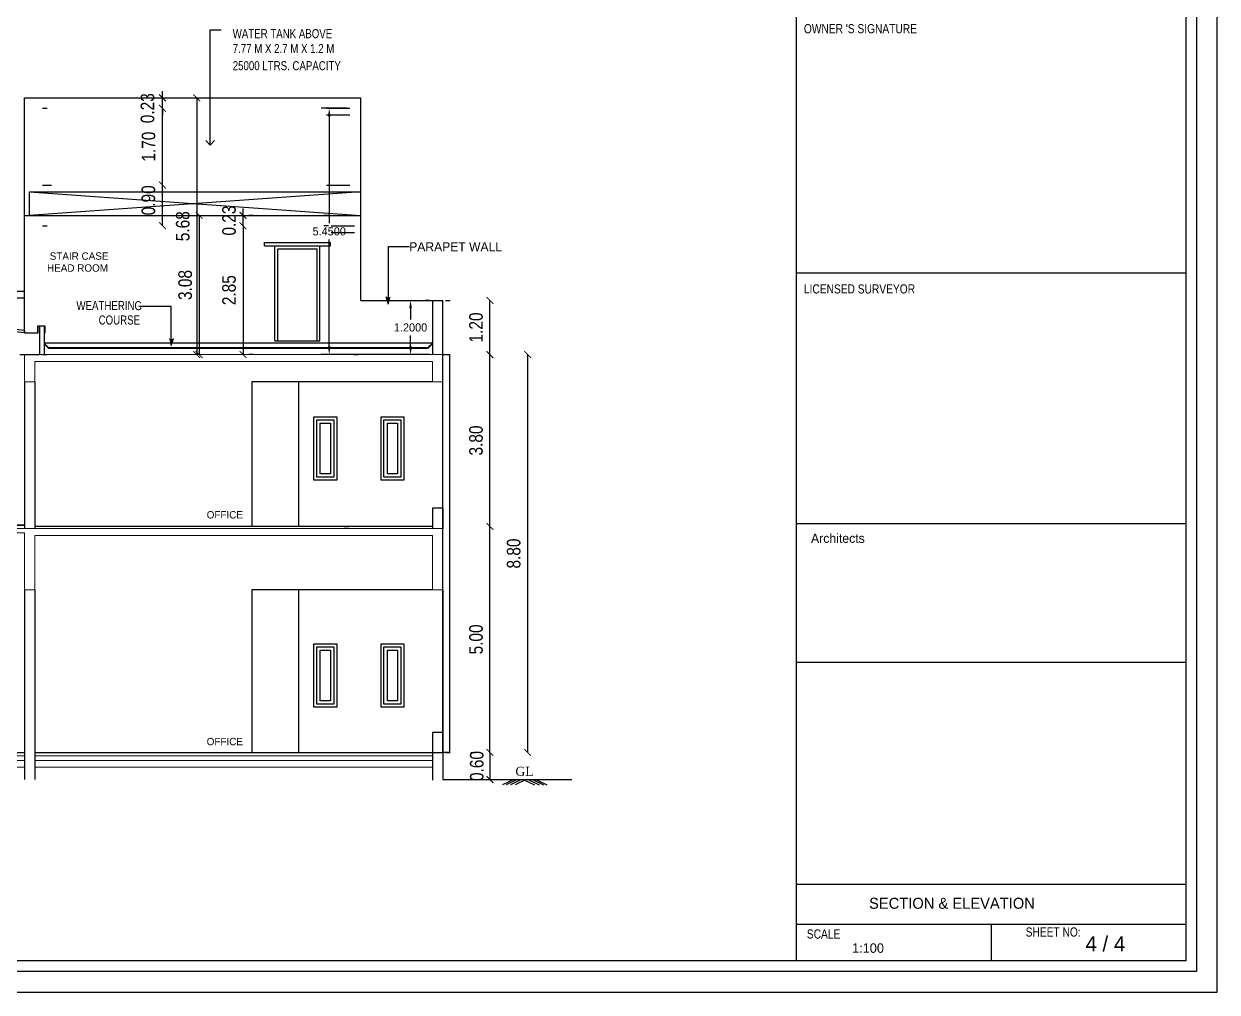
# Model space of a CAD drawing. Header units: metres. Extents: x 1422408 to 2267285, y 4015 to 80428.
# Drawn here: x 2267258.68 to 2267285.06, y 4029.94 to 4051.35 of the extents above; entities that cross this region are included whole.
import ezdxf
from ezdxf.enums import TextEntityAlignment as Align

# ---------------------------------------------------------------- set-up
doc = ezdxf.new("R2010")
doc.units = ezdxf.units.M
doc.header["$LTSCALE"] = 3.5
doc.header["$MEASUREMENT"] = 0
doc.linetypes.add('DOT2', pattern=[0.125, 0, -0.125])
doc.linetypes.add('HIDDEN', pattern=[0.375, 0.25, -0.125])
doc.layers.get('0').update_dxf_attribs({"linetype": 'CONTINUOUS'})
doc.layers.get('DEFPOINTS').update_dxf_attribs({"linetype": 'CONTINUOUS'})
for name, color, linetype in [('A-ANNO-TITLE', 7, 'CONTINUOUS'), ('BLK_1_PARAPET_HT', 233, 'CONTINUOUS'), ('DIM', 41, 'CONTINUOUS'), ('DOORTEXT', 3, 'CONTINUOUS'), ('HAT', 15, 'CONTINUOUS'), ('ID', 3, 'CONTINUOUS'), ('TEXT', 4, 'CONTINUOUS'), ('TEXT1', 7, 'CONTINUOUS'), ('TITLE', 7, 'CONTINUOUS'), ('WALL', 125, 'CONTINUOUS')]:
    doc.layers.add(name, color=color, linetype=linetype)
doc.layers.add('BLK_1_MUMTY_HT', color=83, linetype='CONTINUOUS', lineweight=0)
doc.layers.add('CP', color=2, linetype='CONTINUOUS', lineweight=18)
doc.styles.add('A', font='arial.ttf', dxfattribs={"width": 0.9, "height": 7.5})
doc.styles.add('GD', font='romantic.ttf')
doc.styles.add('ID', font='GOTHIC.TTF', dxfattribs={"width": 0.85})
doc.styles.add('J2', font='swissel.ttf', dxfattribs={"height": 4.75})
doc.styles.add('USA TEXT', font='GOTHIC.TTF')
doc.dimstyles.new('1-100-ID', dxfattribs={"dimtxt": 0.3, "dimasz": 0.15, "dimexe": 0.1, "dimexo": 0.06, "dimgap": 0.15, "dimtad": 1, "dimzin": 3, "dimdsep": 46, "dimtxsty": 'ID', "dimblk": 'ARCHTICK', "dimcen": 0, "dimclrd": 252, "dimclre": 252, "dimclrt": 3, "dimadec": 0, "dimazin": 0, "dimtfac": 1, "dimtix": 1, "dimtmove": 2, "dimatfit": 3, "dimldrblk": 'OPEN90', "dimfxl": 0, "dimtolj": 1, "dimtzin": 0, "dimarcsym": 0})
doc.dimstyles.get("Standard").update_dxf_attribs({"dimtxt": 0.18, "dimasz": 0.18, "dimexe": 0.18, "dimexo": 0.0625, "dimgap": 0.09, "dimtad": 0, "dimtih": 1, "dimtoh": 1, "dimdec": 4, "dimzin": 0, "dimdsep": 46, "dimtxsty": 'Standard', "dimcen": 0.09, "dimadec": 0, "dimazin": 0, "dimtfac": 1, "dimtdec": 4, "dimtofl": 0, "dimtmove": 0, "dimatfit": 3, "dimfxl": 1, "dimtolj": 1, "dimtzin": 0, "dimarcsym": 0})

# ---------------------------------------------------------------- blocks, each defined once
blk = doc.blocks.new('_ArchTick')
at = {"color": 0, "linetype": 'ByBlock', "const_width": 0.15}
blk.add_lwpolyline([(-0.5, -0.5), (0.5, 0.5)], dxfattribs=at)
blk = doc.blocks.new('*D173')
at = {"layer": 'DEFPOINTS', "color": 0, "ltscale": 400, "transparency": 16777216}
for p in [(2267265.707, 4040.238), (2267268.987, 4040.238), (2267265.707, 4035.238)]:
    blk.add_point(p, dxfattribs=at)
at = {"layer": 'ID', "color": 252, "linetype": 'DOT2', "lineweight": -2, "ltscale": 400, "transparency": 16777216}
for p, q in [((2267265.767, 4040.238), (2267269.087, 4040.238)), ((2267265.767, 4035.238), (2267269.087, 4035.238))]:
    blk.add_line(p, q, dxfattribs=at)
at = {"layer": 'ID', "color": 252, "lineweight": -2, "ltscale": 400, "transparency": 16777216}
blk.add_line((2267268.987, 4035.238), (2267268.987, 4040.238), dxfattribs=at)
at = {"layer": 'ID', "color": 252, "lineweight": -2, "ltscale": 400, "transparency": 16777216, "xscale": 0.15, "yscale": 0.15, "zscale": 0.15}
for p, rotation in [((2267268.987, 4040.238), 90), ((2267268.987, 4035.238), 270)]:
    blk.add_blockref('_ArchTick', p, dxfattribs=dict(at, rotation=rotation))
at = {"layer": 'ID', "color": 3, "ltscale": 400, "transparency": 16777216, "insert": (2267268.68, 4037.738), "char_height": 0.3, "attachment_point": 5, "rotation": 90, "style": 'ID'}
blk.add_mtext('\\A1;5.00', dxfattribs=at)
blk = doc.blocks.new('_Open90')
at = {"color": 0, "linetype": 'ByBlock', "lineweight": -2}
for p, q in [((0, 0), (-1, 0)), ((-0.5, 0.5), (0, 0)), ((0, 0), (-0.5, -0.5))]:
    blk.add_line(p, q, dxfattribs=at)
blk = doc.blocks.new('*D174')
at = {"layer": 'DEFPOINTS', "color": 0, "ltscale": 400, "transparency": 16777216}
for p in [(2267265.911, 4044.038), (2267268.987, 4044.038), (2267265.707, 4040.238)]:
    blk.add_point(p, dxfattribs=at)
at = {"layer": 'ID', "color": 252, "linetype": 'DOT2', "lineweight": -2, "ltscale": 400, "transparency": 16777216}
for p, q in [((2267265.971, 4044.038), (2267269.087, 4044.038)), ((2267265.767, 4040.238), (2267269.087, 4040.238))]:
    blk.add_line(p, q, dxfattribs=at)
at = {"layer": 'ID', "color": 252, "lineweight": -2, "ltscale": 400, "transparency": 16777216}
blk.add_line((2267268.987, 4040.238), (2267268.987, 4044.038), dxfattribs=at)
at = {"layer": 'ID', "color": 252, "lineweight": -2, "ltscale": 400, "transparency": 16777216, "xscale": 0.15, "yscale": 0.15, "zscale": 0.15}
for p, rotation in [((2267268.987, 4044.038), 90), ((2267268.987, 4040.238), 270)]:
    blk.add_blockref('_ArchTick', p, dxfattribs=dict(at, rotation=rotation))
at = {"layer": 'ID', "color": 3, "ltscale": 400, "transparency": 16777216, "insert": (2267268.68, 4042.138), "char_height": 0.3, "attachment_point": 5, "rotation": 90, "style": 'ID'}
blk.add_mtext('\\A1;3.80', dxfattribs=at)
blk = doc.blocks.new('*D175')
at = {"layer": 'DEFPOINTS', "color": 0, "ltscale": 400, "transparency": 16777216}
for p in [(2267267.946, 4045.238), (2267268.987, 4045.238), (2267265.911, 4044.038)]:
    blk.add_point(p, dxfattribs=at)
at = {"layer": 'ID', "color": 252, "linetype": 'DOT2', "lineweight": -2, "ltscale": 400, "transparency": 16777216}
for p, q in [((2267268.006, 4045.238), (2267269.087, 4045.238)), ((2267265.971, 4044.038), (2267269.087, 4044.038))]:
    blk.add_line(p, q, dxfattribs=at)
at = {"layer": 'ID', "color": 252, "lineweight": -2, "ltscale": 400, "transparency": 16777216}
blk.add_line((2267268.987, 4044.038), (2267268.987, 4045.238), dxfattribs=at)
at = {"layer": 'ID', "color": 252, "lineweight": -2, "ltscale": 400, "transparency": 16777216, "xscale": 0.15, "yscale": 0.15, "zscale": 0.15}
for p, rotation in [((2267268.987, 4045.238), 90), ((2267268.987, 4044.038), 270)]:
    blk.add_blockref('_ArchTick', p, dxfattribs=dict(at, rotation=rotation))
at = {"layer": 'ID', "color": 3, "ltscale": 400, "transparency": 16777216, "insert": (2267268.68, 4044.638), "char_height": 0.3, "attachment_point": 5, "rotation": 90, "style": 'ID'}
blk.add_mtext('\\A1;1.20', dxfattribs=at)
blk = doc.blocks.new('*D176')
at = {"layer": 'DEFPOINTS', "color": 0, "ltscale": 400, "transparency": 16777216}
for p in [(2267267.946, 4044.038), (2267269.821, 4044.038), (2267267.946, 4035.238)]:
    blk.add_point(p, dxfattribs=at)
at = {"layer": 'ID', "color": 252, "linetype": 'DOT2', "lineweight": -2, "ltscale": 400, "transparency": 16777216}
for p, q in [((2267268.006, 4044.038), (2267269.921, 4044.038)), ((2267268.006, 4035.238), (2267269.921, 4035.238))]:
    blk.add_line(p, q, dxfattribs=at)
at = {"layer": 'ID', "color": 252, "lineweight": -2, "ltscale": 400, "transparency": 16777216}
blk.add_line((2267269.821, 4035.238), (2267269.821, 4044.038), dxfattribs=at)
at = {"layer": 'ID', "color": 252, "lineweight": -2, "ltscale": 400, "transparency": 16777216, "xscale": 0.15, "yscale": 0.15, "zscale": 0.15}
for p, rotation in [((2267269.821, 4044.038), 90), ((2267269.821, 4035.238), 270)]:
    blk.add_blockref('_ArchTick', p, dxfattribs=dict(at, rotation=rotation))
at = {"layer": 'ID', "color": 3, "ltscale": 400, "transparency": 16777216, "insert": (2267269.513, 4039.638), "char_height": 0.3, "attachment_point": 5, "rotation": 90, "style": 'ID'}
blk.add_mtext('\\A1;8.80', dxfattribs=at)
blk = doc.blocks.new('*D180')
at = {"layer": 'DEFPOINTS', "color": 0, "ltscale": 400, "transparency": 16777216}
for p in [(2267268.503, 4035.238), (2267268.589, 4034.638), (2267268.987, 4034.638)]:
    blk.add_point(p, dxfattribs=at)
at = {"layer": 'ID', "color": 252, "linetype": 'DOT2', "lineweight": -2, "ltscale": 400, "transparency": 16777216}
for p, q in [((2267268.563, 4035.238), (2267269.087, 4035.238)), ((2267268.649, 4034.638), (2267269.087, 4034.638))]:
    blk.add_line(p, q, dxfattribs=at)
at = {"layer": 'ID', "color": 252, "lineweight": -2, "ltscale": 400, "transparency": 16777216}
blk.add_line((2267268.987, 4035.238), (2267268.987, 4034.638), dxfattribs=at)
at = {"layer": 'ID', "color": 252, "lineweight": -2, "ltscale": 400, "transparency": 16777216, "xscale": 0.15, "yscale": 0.15, "zscale": 0.15}
for p, rotation in [((2267268.987, 4035.238), 90), ((2267268.987, 4034.638), 270)]:
    blk.add_blockref('_ArchTick', p, dxfattribs=dict(at, rotation=rotation))
at = {"layer": 'ID', "color": 3, "ltscale": 400, "transparency": 16777216, "insert": (2267268.697, 4034.938), "char_height": 0.3, "attachment_point": 5, "rotation": 90, "style": 'ID'}
blk.add_mtext('\\A1;0.60', dxfattribs=at)
blk = doc.blocks.new('*D188')
at = {"layer": 'DEFPOINTS', "color": 0, "ltscale": 400, "transparency": 16777216}
for p in [(2267265.475, 4046.888), (2267263.528, 4044.038), (2267265.475, 4044.038)]:
    blk.add_point(p, dxfattribs=at)
at = {"layer": 'ID', "color": 252, "linetype": 'DOT2', "lineweight": -2, "ltscale": 400, "transparency": 16777216}
for p, q in [((2267265.415, 4046.888), (2267263.428, 4046.888)), ((2267265.415, 4044.038), (2267263.428, 4044.038))]:
    blk.add_line(p, q, dxfattribs=at)
at = {"layer": 'ID', "color": 252, "lineweight": -2, "ltscale": 400, "transparency": 16777216}
blk.add_line((2267263.528, 4046.888), (2267263.528, 4044.038), dxfattribs=at)
at = {"layer": 'ID', "color": 252, "lineweight": -2, "ltscale": 400, "transparency": 16777216, "xscale": 0.15, "yscale": 0.15, "zscale": 0.15}
for p, rotation in [((2267263.528, 4046.888), 90), ((2267263.528, 4044.038), 270)]:
    blk.add_blockref('_ArchTick', p, dxfattribs=dict(at, rotation=rotation))
at = {"layer": 'ID', "color": 3, "ltscale": 400, "transparency": 16777216, "insert": (2267263.22, 4045.463), "char_height": 0.3, "attachment_point": 5, "rotation": 90, "style": 'ID'}
blk.add_mtext('\\A1;2.85', dxfattribs=at)
blk = doc.blocks.new('*D189')
at = {"layer": 'DEFPOINTS', "color": 0, "ltscale": 400, "transparency": 16777216}
for p in [(2267263.528, 4047.118), (2267265.475, 4047.118), (2267265.475, 4046.888)]:
    blk.add_point(p, dxfattribs=at)
at = {"layer": 'ID', "color": 252, "lineweight": -2, "ltscale": 400, "transparency": 16777216}
for p, q in [((2267263.528, 4047.118), (2267263.528, 4047.268)), ((2267263.528, 4046.888), (2267263.528, 4047.118)), ((2267263.528, 4046.888), (2267263.528, 4046.738))]:
    blk.add_line(p, q, dxfattribs=at)
at = {"layer": 'ID', "color": 252, "linetype": 'DOT2', "lineweight": -2, "ltscale": 400, "transparency": 16777216}
for p, q in [((2267265.415, 4047.118), (2267263.428, 4047.118)), ((2267265.415, 4046.888), (2267263.428, 4046.888))]:
    blk.add_line(p, q, dxfattribs=at)
at = {"layer": 'ID', "color": 252, "lineweight": -2, "ltscale": 400, "transparency": 16777216, "xscale": 0.15, "yscale": 0.15, "zscale": 0.15}
for p, rotation in [((2267263.528, 4047.118), 270), ((2267263.528, 4046.888), 90)]:
    blk.add_blockref('_ArchTick', p, dxfattribs=dict(at, rotation=rotation))
at = {"layer": 'ID', "color": 3, "ltscale": 400, "transparency": 16777216, "insert": (2267263.22, 4047.003), "char_height": 0.3, "attachment_point": 5, "rotation": 90, "style": 'ID'}
blk.add_mtext('\\A1;0.23', dxfattribs=at)
blk = doc.blocks.new('*D190')
at = {"layer": 'DEFPOINTS', "color": 0, "ltscale": 400, "transparency": 16777216}
for p in [(2267263.815, 4047.118), (2267262.557, 4044.038), (2267263.815, 4044.038)]:
    blk.add_point(p, dxfattribs=at)
at = {"layer": 'ID', "color": 252, "linetype": 'DOT2', "lineweight": -2, "ltscale": 400, "transparency": 16777216}
for p, q in [((2267263.755, 4047.118), (2267262.457, 4047.118)), ((2267263.755, 4044.038), (2267262.457, 4044.038))]:
    blk.add_line(p, q, dxfattribs=at)
at = {"layer": 'ID', "color": 252, "lineweight": -2, "ltscale": 400, "transparency": 16777216}
blk.add_line((2267262.557, 4047.118), (2267262.557, 4044.038), dxfattribs=at)
at = {"layer": 'ID', "color": 252, "lineweight": -2, "ltscale": 400, "transparency": 16777216, "xscale": 0.15, "yscale": 0.15, "zscale": 0.15}
for p, rotation in [((2267262.557, 4047.118), 90), ((2267262.557, 4044.038), 270)]:
    blk.add_blockref('_ArchTick', p, dxfattribs=dict(at, rotation=rotation))
at = {"layer": 'ID', "color": 3, "ltscale": 400, "transparency": 16777216, "insert": (2267262.25, 4045.578), "char_height": 0.3, "attachment_point": 5, "rotation": 90, "style": 'ID'}
blk.add_mtext('\\A1;3.08', dxfattribs=at)
blk = doc.blocks.new('*D225')
at = {"layer": 'DEFPOINTS', "color": 0, "ltscale": 400, "transparency": 16777216}
for p in [(2267259.035, 4047.788), (2267261.748, 4047.788), (2267259.035, 4046.888)]:
    blk.add_point(p, dxfattribs=at)
at = {"layer": 'ID', "color": 252, "linetype": 'DOT2', "lineweight": -2, "ltscale": 400, "transparency": 16777216}
for p, q in [((2267259.095, 4047.788), (2267261.848, 4047.788)), ((2267259.095, 4046.888), (2267261.848, 4046.888))]:
    blk.add_line(p, q, dxfattribs=at)
at = {"layer": 'ID', "color": 252, "lineweight": -2, "ltscale": 400, "transparency": 16777216}
blk.add_line((2267261.748, 4046.888), (2267261.748, 4047.788), dxfattribs=at)
at = {"layer": 'ID', "color": 252, "lineweight": -2, "ltscale": 400, "transparency": 16777216, "xscale": 0.15, "yscale": 0.15, "zscale": 0.15}
for p, rotation in [((2267261.748, 4047.788), 90), ((2267261.748, 4046.888), 270)]:
    blk.add_blockref('_ArchTick', p, dxfattribs=dict(at, rotation=rotation))
at = {"layer": 'ID', "color": 3, "ltscale": 400, "transparency": 16777216, "insert": (2267261.437, 4047.451), "char_height": 0.3, "attachment_point": 5, "rotation": 90, "style": 'ID'}
blk.add_mtext('\\A1;0.90', dxfattribs=at)
blk = doc.blocks.new('*D226')
at = {"layer": 'DEFPOINTS', "color": 0, "ltscale": 400, "transparency": 16777216}
for p in [(2267259.035, 4049.488), (2267261.748, 4049.488), (2267259.135, 4047.788)]:
    blk.add_point(p, dxfattribs=at)
at = {"layer": 'ID', "color": 252, "linetype": 'DOT2', "lineweight": -2, "ltscale": 400, "transparency": 16777216}
for p, q in [((2267259.095, 4049.488), (2267261.848, 4049.488)), ((2267259.195, 4047.788), (2267261.848, 4047.788))]:
    blk.add_line(p, q, dxfattribs=at)
at = {"layer": 'ID', "color": 252, "lineweight": -2, "ltscale": 400, "transparency": 16777216}
blk.add_line((2267261.748, 4047.788), (2267261.748, 4049.488), dxfattribs=at)
at = {"layer": 'ID', "color": 252, "lineweight": -2, "ltscale": 400, "transparency": 16777216, "xscale": 0.15, "yscale": 0.15, "zscale": 0.15}
for p, rotation in [((2267261.748, 4049.488), 90), ((2267261.748, 4047.788), 270)]:
    blk.add_blockref('_ArchTick', p, dxfattribs=dict(at, rotation=rotation))
at = {"layer": 'ID', "color": 3, "ltscale": 400, "transparency": 16777216, "insert": (2267261.441, 4048.638), "char_height": 0.3, "attachment_point": 5, "rotation": 90, "style": 'ID'}
blk.add_mtext('\\A1;1.70', dxfattribs=at)
blk = doc.blocks.new('*D227')
at = {"layer": 'DEFPOINTS', "color": 0, "ltscale": 400, "transparency": 16777216}
for p in [(2267259.035, 4049.718), (2267261.748, 4049.718), (2267259.035, 4049.488)]:
    blk.add_point(p, dxfattribs=at)
at = {"layer": 'ID', "color": 252, "linetype": 'DOT2', "lineweight": -2, "ltscale": 400, "transparency": 16777216}
for p, q in [((2267259.095, 4049.718), (2267261.848, 4049.718)), ((2267259.095, 4049.488), (2267261.848, 4049.488))]:
    blk.add_line(p, q, dxfattribs=at)
at = {"layer": 'ID', "color": 252, "lineweight": -2, "ltscale": 400, "transparency": 16777216}
for p, q in [((2267261.748, 4049.718), (2267261.748, 4049.868)), ((2267261.748, 4049.488), (2267261.748, 4049.718)), ((2267261.748, 4049.488), (2267261.748, 4049.338))]:
    blk.add_line(p, q, dxfattribs=at)
at = {"layer": 'ID', "color": 252, "lineweight": -2, "ltscale": 400, "transparency": 16777216, "xscale": 0.15, "yscale": 0.15, "zscale": 0.15}
for p, rotation in [((2267261.748, 4049.718), 270), ((2267261.748, 4049.488), 90)]:
    blk.add_blockref('_ArchTick', p, dxfattribs=dict(at, rotation=rotation))
at = {"layer": 'ID', "color": 3, "ltscale": 400, "transparency": 16777216, "insert": (2267261.417, 4049.488), "char_height": 0.3, "attachment_point": 5, "rotation": 90, "style": 'ID'}
blk.add_mtext('\\A1;0.23', dxfattribs=at)
blk = doc.blocks.new('*D228')
at = {"layer": 'DEFPOINTS', "color": 0, "ltscale": 400, "transparency": 16777216}
for p in [(2267259.035, 4049.718), (2267259.035, 4044.038), (2267262.505, 4044.038)]:
    blk.add_point(p, dxfattribs=at)
at = {"layer": 'ID', "color": 252, "linetype": 'DOT2', "lineweight": -2, "ltscale": 400, "transparency": 16777216}
for p, q in [((2267259.095, 4049.718), (2267262.605, 4049.718)), ((2267259.095, 4044.038), (2267262.605, 4044.038))]:
    blk.add_line(p, q, dxfattribs=at)
at = {"layer": 'ID', "color": 252, "lineweight": -2, "ltscale": 400, "transparency": 16777216}
blk.add_line((2267262.505, 4049.718), (2267262.505, 4044.038), dxfattribs=at)
at = {"layer": 'ID', "color": 252, "lineweight": -2, "ltscale": 400, "transparency": 16777216, "xscale": 0.15, "yscale": 0.15, "zscale": 0.15}
for p, rotation in [((2267262.505, 4049.718), 90), ((2267262.505, 4044.038), 270)]:
    blk.add_blockref('_ArchTick', p, dxfattribs=dict(at, rotation=rotation))
at = {"layer": 'ID', "color": 3, "ltscale": 400, "transparency": 16777216, "insert": (2267262.197, 4046.878), "char_height": 0.3, "attachment_point": 5, "rotation": 90, "style": 'ID'}
blk.add_mtext('\\A1;5.68', dxfattribs=at)
blk = doc.blocks.new('*D355')
at = {"layer": 'BLK_1_PARAPET_HT', "color": 0, "linetype": 'DOT2', "lineweight": -2, "ltscale": 400, "transparency": 16777216}
for p, q in [((2267267.654, 4045.238), (2267267.052, 4045.238)), ((2267267.654, 4044.038), (2267267.052, 4044.038))]:
    blk.add_line(p, q, dxfattribs=at)
at = {"layer": 'BLK_1_PARAPET_HT', "color": 0, "lineweight": -2, "ltscale": 400, "transparency": 16777216}
for p, q in [((2267267.232, 4045.058), (2267267.232, 4044.818)), ((2267267.232, 4044.218), (2267267.232, 4044.458))]:
    blk.add_line(p, q, dxfattribs=at)
at = {"layer": 'BLK_1_PARAPET_HT', "color": 0, "ltscale": 400, "transparency": 16777216}
for points in [[(2267267.202, 4045.058), (2267267.262, 4045.058), (2267267.232, 4045.238)], [(2267267.202, 4044.218), (2267267.262, 4044.218), (2267267.232, 4044.038)]]:
    blk.add_solid(points, dxfattribs=at)
at = {"layer": 'DEFPOINTS', "color": 0, "ltscale": 400, "transparency": 16777216}
for p in [(2267267.232, 4045.238), (2267267.716, 4045.238), (2267267.716, 4044.038)]:
    blk.add_point(p, dxfattribs=at)
at = {"layer": 'BLK_1_PARAPET_HT', "color": 0, "ltscale": 400, "transparency": 16777216, "insert": (2267267.232, 4044.638), "char_height": 0.18, "attachment_point": 5}
blk.add_mtext('\\A1;1.2000', dxfattribs=at)
blk = doc.blocks.new('*D357')
at = {"layer": 'BLK_1_MUMTY_HT', "color": 0, "lineweight": -2, "transparency": 16777216}
for p, q in [((2267265.829, 4049.488), (2267265.254, 4049.488)), ((2267265.434, 4049.308), (2267265.434, 4046.943)), ((2267265.434, 4044.218), (2267265.434, 4046.583)), ((2267267.654, 4044.038), (2267265.254, 4044.038))]:
    blk.add_line(p, q, dxfattribs=at)
at = {"layer": 'BLK_1_MUMTY_HT', "color": 0, "transparency": 16777216}
for points in [[(2267265.404, 4049.308), (2267265.464, 4049.308), (2267265.434, 4049.488)], [(2267265.404, 4044.218), (2267265.464, 4044.218), (2267265.434, 4044.038)]]:
    blk.add_solid(points, dxfattribs=at)
at = {"layer": 'DEFPOINTS', "color": 0, "transparency": 16777216}
for p in [(2267265.434, 4049.488), (2267265.891, 4049.488), (2267267.716, 4044.038)]:
    blk.add_point(p, dxfattribs=at)
at = {"layer": 'BLK_1_MUMTY_HT', "color": 0, "transparency": 16777216, "insert": (2267265.434, 4046.763), "char_height": 0.18, "attachment_point": 5}
blk.add_mtext('\\A1;5.4500', dxfattribs=at)

msp = doc.modelspace()

# ---------------------------------------------------------------- hatches: boundary and pattern name
at = {"layer": 'DIM'}
for points in [[(2267266.74376, 4045.29433), (2267266.69431, 4045.31892), (2267266.74376, 4045.15724), (2267266.79321, 4045.31892)], [(2267261.94065, 4044.37334), (2267261.9901, 4044.39792), (2267261.94065, 4044.23625), (2267261.8912, 4044.39792)]]:
    msp.add_hatch(color=256, dxfattribs=at).paths.add_polyline_path(points)

# ---------------------------------------------------------------- linework, layer by layer
at = {"layer": 'CP', "ltscale": 400}
for p, q in [((2267258.69573, 4044.03808), (2267267.94637, 4044.03808)), ((2267258.69573, 4043.43808), (2267258.69573, 4044.03808)), ((2267258.92573, 4043.88808), (2267267.71637, 4043.88808)), ((2267258.92573, 4043.43808), (2267258.92573, 4043.88808)), ((2267267.71637, 4043.43808), (2267267.71637, 4043.88808)), ((2267267.94637, 4044.03808), (2267267.94637, 4043.43808)), ((2267258.69573, 4043.43808), (2267258.92573, 4043.43808)), ((2267267.71637, 4043.43808), (2267267.94637, 4043.43808)), ((2267242.15573, 4040.18808), (2267258.92573, 4040.18808)), ((2267267.94637, 4040.18808), (2267250.42573, 4040.18808)), ((2267258.69573, 4040.18808), (2267258.92573, 4040.18808)), ((2267267.94637, 4040.18808), (2267267.94637, 4038.83808)), ((2267242.15573, 4040.09808), (2267258.69573, 4040.09808)), ((2267258.69573, 4038.83808), (2267258.69573, 4040.09808)), ((2267258.92573, 4040.03808), (2267267.71637, 4040.03808)), ((2267258.92573, 4038.83808), (2267258.92573, 4040.03808)), ((2267267.71637, 4040.03808), (2267267.71637, 4038.83808)), ((2267258.69573, 4038.83808), (2267258.92573, 4038.83808)), ((2267267.71637, 4038.83808), (2267267.94637, 4038.83808)), ((2267242.15573, 4035.16308), (2267258.69573, 4035.16308)), ((2267258.92573, 4035.16308), (2267267.71637, 4035.16308)), ((2267242.15573, 4035.06308), (2267258.69573, 4035.06308)), ((2267242.15573, 4034.91308), (2267258.69573, 4034.91308)), ((2267258.92573, 4035.06308), (2267267.71637, 4035.06308)), ((2267258.92573, 4034.91308), (2267267.71637, 4034.91308))]:
    msp.add_line(p, q, dxfattribs=at)
at = {"layer": 'DIM'}
for p, q in [((2267266.74376, 4045.15724), (2267266.74376, 4046.42834)), ((2267266.74376, 4046.42834), (2267267.20771, 4046.42834)), ((2267266.74376, 4045.15724), (2267266.69431, 4045.31892)), ((2267261.94065, 4045.10346), (2267261.2671, 4045.10346)), ((2267261.94065, 4044.23625), (2267261.94065, 4045.10346)), ((2267261.94065, 4044.23625), (2267261.9901, 4044.39792))]:
    msp.add_line(p, q, dxfattribs=at)
at = {"layer": 'DOORTEXT', "linetype": 'Continuous'}
for p, q in [((2267269.51187, 4034.63808), (2267269.26637, 4034.51912)), ((2267269.58837, 4034.63808), (2267269.34287, 4034.51912)), ((2267269.68637, 4034.63808), (2267269.44087, 4034.51912)), ((2267269.78987, 4034.63808), (2267269.54437, 4034.51912)), ((2267269.72487, 4034.63808), (2267269.97037, 4034.51912)), ((2267269.82837, 4034.63808), (2267270.07387, 4034.51912)), ((2267269.92637, 4034.63808), (2267270.17187, 4034.51912)), ((2267270.00287, 4034.63808), (2267270.24837, 4034.51912))]:
    msp.add_line(p, q, dxfattribs=at)
at = {"layer": 'HAT'}
msp.add_lwpolyline([(2267285.06331, 4072.25869), (2267225.14206, 4072.25869), (2267225.14206, 4029.93619), (2267285.06331, 4029.93619)], close=True, dxfattribs=at)
at = {"layer": 'TITLE', "color": 0}
for p, q in [((2267275.75827, 4071.56896), (2267275.75827, 4030.62593)), ((2267275.75827, 4071.56896), (2267275.75827, 4030.62593)), ((2267275.75827, 4051.60024), (2267275.75827, 4030.62593)), ((2267275.75827, 4045.84348), (2267284.37357, 4045.84348)), ((2267275.75827, 4040.30005), (2267284.37357, 4040.30005)), ((2267275.75827, 4037.23312), (2267284.37357, 4037.23312))]:
    msp.add_line(p, q, dxfattribs=at)
at = {"layer": 'TITLE', "color": 9}
for p, q in [((2267275.75827, 4032.3264), (2267284.37357, 4032.3264)), ((2267275.75827, 4031.43671), (2267284.37357, 4031.43671)), ((2267280.06592, 4031.43671), (2267280.06592, 4030.62593))]:
    msp.add_line(p, q, dxfattribs=at)
at = {"layer": 'TITLE', "color": 0}
for points in [[(2267225.60188, 4071.79887), (2267284.60349, 4071.79887), (2267284.60349, 4030.39602), (2267225.60188, 4030.39602)], [(2267225.83179, 4071.56896), (2267284.37357, 4071.56896), (2267284.37357, 4030.62593), (2267225.83179, 4030.62593)]]:
    msp.add_lwpolyline(points, close=True, dxfattribs=at)
at = {"layer": 'WALL', "color": 250, "ltscale": 400}
for p, q in [((2267258.69573, 4049.71808), (2267266.13498, 4049.71808)), ((2267258.69573, 4044.52259), (2267258.69573, 4049.71808)), ((2267266.13498, 4045.23808), (2267266.13498, 4049.71808)), ((2267258.80498, 4047.63808), (2267266.13498, 4047.63808)), ((2267258.80498, 4047.11808), (2267258.80498, 4047.63808)), ((2267258.69573, 4044.52259), (2267258.69573, 4047.11808)), ((2267258.69573, 4047.11808), (2267266.13498, 4047.11808)), ((2267266.13498, 4045.23808), (2267266.13498, 4047.11808)), ((2267263.99936, 4046.51708), (2267265.45936, 4046.51708)), ((2267263.99936, 4046.44208), (2267263.99936, 4046.51708)), ((2267263.99936, 4046.44208), (2267265.45936, 4046.44208)), ((2267264.22936, 4044.34208), (2267264.22936, 4046.44208)), ((2267265.22936, 4044.34208), (2267265.22936, 4046.44208)), ((2267265.45936, 4046.44208), (2267265.45936, 4046.51708)), ((2267264.29436, 4046.37708), (2267265.16436, 4046.37708)), ((2267264.29436, 4044.34208), (2267264.29436, 4046.37708)), ((2267265.16436, 4044.34208), (2267265.16436, 4046.37708)), ((2267241.70573, 4045.44208), (2267258.69573, 4045.44208)), ((2267251.85289, 4045.29208), (2267258.69573, 4045.29208)), ((2267266.13498, 4045.23808), (2267267.71637, 4045.23808)), ((2267264.22936, 4044.34208), (2267265.22936, 4044.34208)), ((2267264.75687, 4043.43808), (2267264.75687, 4040.23808)), ((2267264.75687, 4038.83808), (2267264.75687, 4035.23808))]:
    msp.add_line(p, q, dxfattribs=at)
at = {"layer": 'WALL', "color": 250, "linetype": 'HIDDEN', "ltscale": 80}
for p, q in [((2267265.37501, 4049.48808), (2267265.89143, 4049.48808)), ((2267265.37501, 4049.33808), (2267265.89143, 4049.33808)), ((2267265.37501, 4047.78808), (2267265.89143, 4047.78808)), ((2267258.80498, 4047.63808), (2267266.13498, 4047.11808)), ((2267266.13498, 4047.63808), (2267258.80498, 4047.11808)), ((2267265.37501, 4047.63808), (2267265.89143, 4047.63808)), ((2267265.47501, 4046.88808), (2267265.99143, 4046.88808)), ((2267265.47501, 4046.73808), (2267265.99143, 4046.73808))]:
    msp.add_line(p, q, dxfattribs=at)
at = {"layer": 'WALL', "ltscale": 400}
for p, q in [((2267258.69573, 4044.52259), (2267250.42051, 4045.39235)), ((2267258.69573, 4044.57287), (2267250.42573, 4045.44208)), ((2267258.69573, 4044.52259), (2267258.69573, 4045.24208)), ((2267267.71637, 4045.23808), (2267267.71637, 4044.03808)), ((2267267.71637, 4045.23808), (2267267.94637, 4045.23808)), ((2267267.94637, 4044.03808), (2267267.94637, 4045.23808)), ((2267259.02973, 4044.67153), (2267259.02973, 4044.03808)), ((2267259.12973, 4044.67153), (2267259.12973, 4044.03808)), ((2267258.69573, 4044.57287), (2267258.69573, 4044.52259)), ((2267258.69573, 4044.52259), (2267258.99573, 4044.52259)), ((2267259.15173, 4044.52153), (2267259.14973, 4044.52153)), ((2267258.59573, 4044.03808), (2267259.02973, 4044.03808)), ((2267258.69573, 4043.43808), (2267258.69573, 4040.18808)), ((2267258.92573, 4043.43808), (2267258.92573, 4040.18808)), ((2267267.94637, 4040.63808), (2267267.71637, 4040.63808)), ((2267267.71637, 4040.63808), (2267267.71637, 4040.18808)), ((2267267.94637, 4040.63808), (2267267.94637, 4040.18808)), ((2267242.15573, 4040.26308), (2267258.69573, 4040.26308)), ((2267258.69573, 4040.26308), (2267250.42573, 4040.26308)), ((2267267.71637, 4040.23808), (2267258.92573, 4040.23808)), ((2267258.69573, 4038.83808), (2267258.69573, 4034.63808)), ((2267258.92573, 4038.83808), (2267258.92573, 4034.63808)), ((2267267.71637, 4035.68808), (2267267.71637, 4034.62716)), ((2267267.71637, 4035.68808), (2267267.94637, 4035.68808)), ((2267267.94637, 4035.68808), (2267267.94637, 4034.63808)), ((2267241.92573, 4035.23808), (2267258.69573, 4035.23808)), ((2267258.92573, 4035.23808), (2267267.94637, 4035.23808))]:
    msp.add_line(p, q, dxfattribs=at)
at = {"layer": 'WALL', "color": 252}
for p, q in [((2267267.71637, 4044.29208), (2267259.12973, 4044.29208)), ((2267259.12973, 4044.27794), (2267259.22559, 4044.18208)), ((2267259.22559, 4044.18208), (2267267.62051, 4044.18208)), ((2267267.71637, 4044.27794), (2267267.62051, 4044.18208))]:
    msp.add_line(p, q, dxfattribs=at)
at = {"layer": 'WALL', "color": 252, "ltscale": 400}
for p, q in [((2267263.72573, 4043.43808), (2267263.72573, 4040.23808)), ((2267267.71637, 4043.43808), (2267263.72573, 4043.43808)), ((2267263.72573, 4038.83808), (2267263.72573, 4035.23808)), ((2267267.71637, 4038.83808), (2267263.72573, 4038.83808))]:
    msp.add_line(p, q, dxfattribs=at)
at = {"layer": 'WALL', "color": 251, "ltscale": 400}
for p, q in [((2267267.94637, 4040.63808), (2267267.94637, 4043.43808)), ((2267267.94637, 4038.83808), (2267267.94637, 4035.68808))]:
    msp.add_line(p, q, dxfattribs=at)
at = {"layer": 'WALL', "color": 7, "ltscale": 400}
msp.add_line((2267267.94637, 4034.63808), (2267270.79509, 4034.63808), dxfattribs=at)
at = {"layer": 'WALL', "color": 251, "ltscale": 400}
for points in [[(2267262.80129, 4048.66794), (2267262.80129, 4051.22269), (2267263.04245, 4051.22269)], [(2267262.80129, 4048.66794), (2267262.70791, 4048.77254)], [(2267262.80129, 4048.66794), (2267262.89467, 4048.77254)]]:
    msp.add_lwpolyline(points, dxfattribs=at)
at = {"layer": 'WALL', "ltscale": 400, "const_width": 0.002}
msp.add_lwpolyline([(2267258.36261, 4044.5576), (2267258.59573, 4044.5331), (2267258.59573, 4044.11308), (2267258.99573, 4044.11308), (2267258.99573, 4044.67353)], dxfattribs=at)
at = {"layer": 'WALL', "ltscale": 400}
for points in [[(2267258.99173, 4044.51753), (2267258.99173, 4044.67153), (2267259.14973, 4044.67153), (2267259.14973, 4044.51753)], [(2267258.99573, 4044.52153), (2267258.99573, 4044.67353), (2267259.14973, 4044.67353), (2267259.14973, 4044.52153)], [(2267258.99773, 4044.52153), (2267258.99773, 4044.67153), (2267259.14773, 4044.67153), (2267259.14773, 4044.52153)]]:
    msp.add_lwpolyline(points, dxfattribs=at)
at = {"layer": 'WALL', "color": 252}
for points in [[(2267259.12973, 4044.29208), (2267259.22973, 4044.19208), (2267267.61637, 4044.19208)], [(2267267.71637, 4044.29208), (2267267.61637, 4044.19208)]]:
    msp.add_lwpolyline(points, dxfattribs=at)
at = {"layer": 'WALL', "color": 4, "ltscale": 400}
msp.add_lwpolyline([(2267267.94637, 4044.03808), (2267268.09637, 4044.03808), (2267268.09637, 4035.23808), (2267267.94637, 4035.23808)], close=True, dxfattribs=at)
at = {"layer": 'WALL', "color": 250, "ltscale": 400}
for points in [[(2267265.09445, 4042.66308), (2267265.59882, 4042.66308), (2267265.59882, 4041.26308), (2267265.09445, 4041.26308)], [(2267265.15945, 4042.59808), (2267265.53382, 4042.59808), (2267265.53382, 4041.32808), (2267265.15945, 4041.32808)], [(2267265.23445, 4042.52308), (2267265.45882, 4042.52308), (2267265.45882, 4041.40308), (2267265.23445, 4041.40308)], [(2267266.57894, 4042.66308), (2267267.08331, 4042.66308), (2267267.08331, 4041.26308), (2267266.57894, 4041.26308)], [(2267266.64394, 4042.59808), (2267267.01831, 4042.59808), (2267267.01831, 4041.32808), (2267266.64394, 4041.32808)], [(2267266.71894, 4042.52308), (2267266.94331, 4042.52308), (2267266.94331, 4041.40308), (2267266.71894, 4041.40308)], [(2267265.09445, 4037.63808), (2267265.59882, 4037.63808), (2267265.59882, 4036.23808), (2267265.09445, 4036.23808)], [(2267265.15945, 4037.57308), (2267265.53382, 4037.57308), (2267265.53382, 4036.30308), (2267265.15945, 4036.30308)], [(2267265.23445, 4037.49808), (2267265.45882, 4037.49808), (2267265.45882, 4036.37808), (2267265.23445, 4036.37808)], [(2267266.57894, 4037.63808), (2267267.08331, 4037.63808), (2267267.08331, 4036.23808), (2267266.57894, 4036.23808)], [(2267266.64394, 4037.57308), (2267267.01831, 4037.57308), (2267267.01831, 4036.30308), (2267266.64394, 4036.30308)], [(2267266.71894, 4037.49808), (2267266.94331, 4037.49808), (2267266.94331, 4036.37808), (2267266.71894, 4036.37808)]]:
    msp.add_lwpolyline(points, close=True, dxfattribs=at)

# ---------------------------------------------------------------- texts
at = {"color": 5, "linetype": 'Continuous', "style": 'GD'}
msp.add_text('GL', height=0.2, dxfattribs=at).set_placement((2267269.55088, 4034.72061))
at = {"layer": 'A-ANNO-TITLE', "style": 'USA TEXT'}
for s, p in [('STAIR CASE', (2267259.25464, 4046.13573)), (' HEAD ROOM', (2267259.13492, 4045.87206))]:
    msp.add_text(s, height=0.1634, dxfattribs=at).set_placement(p)
for p in [(2267263.12598, 4040.41374), (2267263.12598, 4035.39757)]:
    msp.add_attdef('OFFICE', text='L0-09W1', height=0.1634, dxfattribs=at).set_placement(p, align=Align.CENTER)
at = {"layer": 'TEXT', "style": 'USA TEXT', "width": 0.8}
for s, p in [('WATER TANK ABOVE', (2267263.30035, 4051.0372)), ('7.77 M X 2.7 M X 1.2 M', (2267263.30035, 4050.70798)), ('25000 LTRS. CAPACITY', (2267263.30035, 4050.32916)), ('WEATHERING', (2267259.84521, 4045.02209)), ('COURSE', (2267260.33646, 4044.70395))]:
    msp.add_text(s, height=0.2, dxfattribs=at).set_placement(p)
at = {"layer": 'TEXT', "insert": (2267269.25389, 4046.52386), "char_height": 0.2, "attachment_point": 3, "style": 'USA TEXT'}
msp.add_mtext('\\A1;PARAPET WALL', dxfattribs=at)
at = {"layer": 'TEXT1', "style": 'J2', "width": 0.96}
msp.add_text('SECTION & ELEVATION', height=0.2423055, dxfattribs=at).set_placement((2267277.36825, 4031.78081))
at = {"layer": 'TITLE', "color": 3, "style": 'A'}
for s, height, width, p in [("OWNER 'S SIGNATURE", 0.2019212, 0.8, (2267275.92757, 4051.14691)), ('LICENSED SURVEYOR', 0.2019212, 0.8, (2267275.92757, 4045.39015)), ('Architects', 0.201921, 0.96, (2267276.0848, 4039.87432)), ('SCALE', 0.201921, 0.8, (2267275.99291, 4031.1222)), ('SHEET NO: ', 0.201921, 0.8, (2267280.83069, 4031.16518))]:
    msp.add_text(s, height=height, dxfattribs=dict(at, width=width)).set_placement(p)
at = {"layer": 'TITLE', "color": 2, "style": 'A', "width": 0.96}
for s, height, p in [('4 / 4', 0.336535, (2267282.15299, 4030.83719)), ('1:100', 0.210335, (2267276.99197, 4030.80598))]:
    msp.add_text(s, height=height, dxfattribs=at).set_placement(p)

# ---------------------------------------------------------------- dimensions: what is measured, and where the dimension line sits
at = {"layer": 'BLK_1_MUMTY_HT'}
dim = msp.add_linear_dim(base=(2267265.43446, 4049.48808), p1=(2267267.71637, 4044.03808), p2=(2267265.89143, 4049.48808), angle=90, dimstyle='Standard', override={"dimscale": 1}, dxfattribs=at)
dim.commit()
dim.dimension.update_dxf_attribs({"geometry": '*D357', "text_midpoint": (2267265.43446, 4046.76308)})
at = {"layer": 'BLK_1_PARAPET_HT', "ltscale": 400}
dim = msp.add_linear_dim(base=(2267267.23182, 4045.23808), p1=(2267267.71637, 4044.03808), p2=(2267267.71637, 4045.23808), angle=90, dimstyle='Standard', override={"dimfxl": 0}, dxfattribs=at)
dim.commit()
dim.dimension.update_dxf_attribs({"geometry": '*D355', "text_midpoint": (2267267.23182, 4044.63808)})
at = {"layer": 'ID', "ltscale": 400}
for base, p1, p2, picture, middle in [((2267261.74832, 4049.71808), (2267259.0348, 4049.48808), (2267259.0348, 4049.71808), '*D227', (2267261.41698, 4049.48808)), ((2267261.74832, 4047.78808), (2267259.0348, 4046.88808), (2267259.0348, 4047.78808), '*D225', (2267261.4366, 4047.45139)), ((2267268.9872, 4034.63808), (2267268.50347, 4035.23808), (2267268.5892, 4034.63808), '*D180', (2267268.69681, 4034.93808))]:
    dim = msp.add_linear_dim(base=base, p1=p1, p2=p2, angle=90, dimstyle='1-100-ID', dxfattribs=at)
    dim.commit()
    dim.dimension.update_dxf_attribs({"geometry": picture, "text_midpoint": middle, "dimtype": 160})
for base, p1, p2, picture, middle in [((2267262.50468, 4044.03808), (2267259.0348, 4049.71808), (2267259.0348, 4044.03808), '*D228', (2267262.19713, 4046.87808)), ((2267261.74832, 4049.48808), (2267259.1348, 4047.78808), (2267259.0348, 4049.48808), '*D226', (2267261.44078, 4048.63808)), ((2267263.52795, 4047.11808), (2267265.47501, 4046.88808), (2267265.47501, 4047.11808), '*D189', (2267263.2204, 4047.00308)), ((2267262.55728, 4044.03808), (2267263.81453, 4047.11808), (2267263.81453, 4044.03808), '*D190', (2267262.24973, 4045.57808)), ((2267263.52795, 4044.03808), (2267265.47501, 4046.88808), (2267265.47501, 4044.03808), '*D188', (2267263.2204, 4045.46308)), ((2267268.9872, 4045.23808), (2267265.91123, 4044.03808), (2267267.94637, 4045.23808), '*D175', (2267268.67966, 4044.63808)), ((2267268.9872, 4044.03808), (2267265.70723, 4040.23808), (2267265.91123, 4044.03808), '*D174', (2267268.67966, 4042.13808)), ((2267269.82069, 4044.03808), (2267267.94637, 4035.23808), (2267267.94637, 4044.03808), '*D176', (2267269.51315, 4039.63808)), ((2267268.9872, 4040.23808), (2267265.70723, 4035.23808), (2267265.70723, 4040.23808), '*D173', (2267268.67966, 4037.73808))]:
    dim = msp.add_linear_dim(base=base, p1=p1, p2=p2, angle=90, dimstyle='1-100-ID', dxfattribs=at)
    dim.commit()
    dim.dimension.update_dxf_attribs({"geometry": picture, "text_midpoint": middle})

doc.saveas('drawing.dxf')
